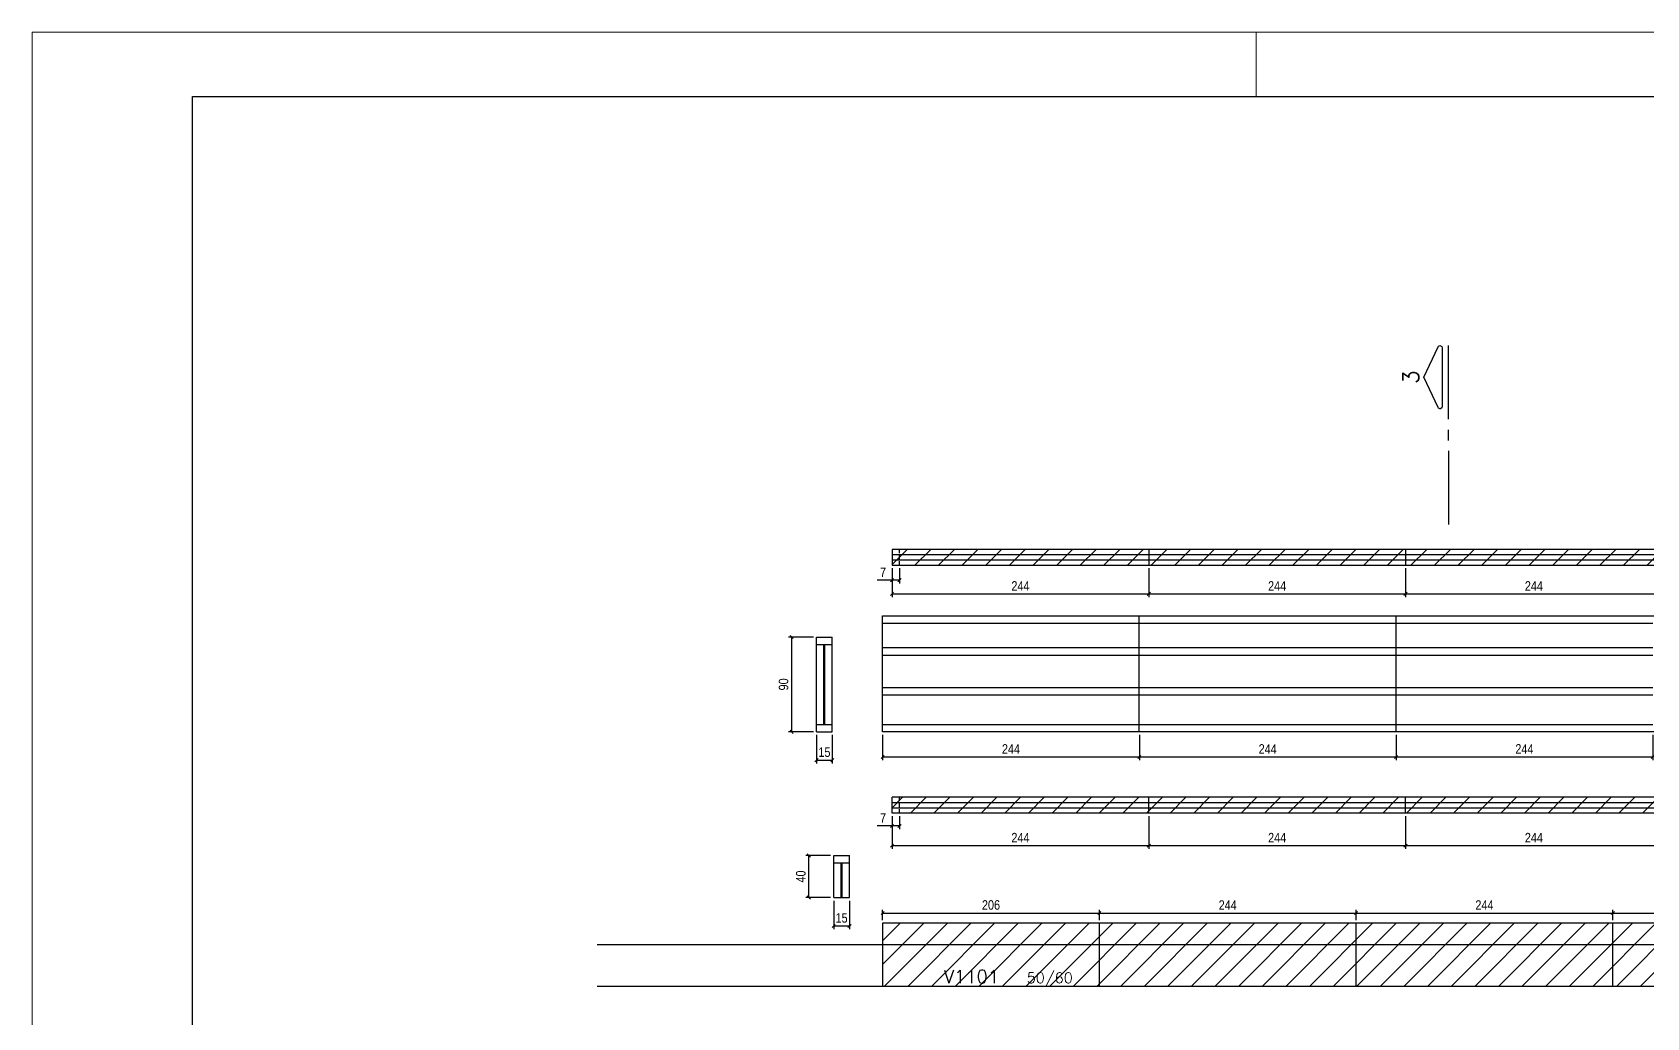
# Model space of a CAD drawing. Extents: x 1860 to 8661, y -614 to 3008.
# Drawn here: x 1860 to 3394, y 2072 to 3008 of the extents above; entities that cross this region are included whole.
import ezdxf
from ezdxf.enums import TextEntityAlignment as Align

# ---------------------------------------------------------------- set-up
doc = ezdxf.new("R2010")
doc.units = 0
doc.linetypes.add('HIDDEN', pattern=[0.375, 0.25, -0.125])
for name, color, linetype in [('COTA', 241, 'Continuous'), ('F-CORTE-INDICAÇÃO', 4, 'Continuous'), ('F-LAJES', 3, 'Continuous'), ('F-VIGAS', 3, 'Continuous'), ('F-VIGAS-DIM', 2, 'Continuous'), ('F-VIGAS-NOME', 4, 'Continuous'), ('Painéis', 200, 'Continuous'), ('SARR_2.2x7', 40, 'Continuous')]:
    doc.layers.add(name, color=color, linetype=linetype)
doc.layers.add('FOLHA', color=255, linetype='Continuous', lineweight=5)
doc.layers.add('Hachura', color=251, linetype='Continuous', lineweight=9)
doc.styles.add('COTA TECNICA-50', font='techl___.ttf', dxfattribs={"height": 9})
doc.styles.add('MCP', font='romans.shx')
doc.styles.add('ROMANS', font='romans.shx')
doc.dimstyles.new('COTA PAINEL-50', dxfattribs={"dimtxt": 9, "dimasz": 3, "dimexe": 3, "dimexo": 3, "dimgap": 3, "dimtad": 1, "dimdec": 1, "dimzin": 12, "dimdsep": 46, "dimtxsty": 'COTA TECNICA-50', "dimblk1": 'OBLIQUE', "dimblk2": 'OBLIQUE', "dimsah": 1, "dimcen": 0.9, "dimclrd": 4, "dimclre": 4, "dimclrt": 240, "dimadec": 1, "dimazin": 3, "dimtfac": 1, "dimtdec": 1, "dimtmove": 0, "dimatfit": 3, "dimfxl": 1, "dimtolj": 1, "dimtzin": 12, "dimarcsym": 0})

# ---------------------------------------------------------------- blocks, each defined once
blk = doc.blocks.new('*U15')
at = {"layer": 'F-CORTE-INDICAÇÃO'}
for p, q in [((70, 0), (0, 0)), ((80, 0), (90, 0)), ((100, 0), (170, 0))]:
    blk.add_line(p, q, dxfattribs=at)
blk.add_lwpolyline([(112, 6, -0.802585), (111.2, 9.8), (140, 23.3), (168.8, 9.8, -0.802585), (168, 6)], format="xyb", close=True, dxfattribs=at)
at = {"layer": 'F-CORTE-INDICAÇÃO', "style": 'ROMANS'}
blk.add_attdef('CORTE', text='', height=15, dxfattribs=at).set_placement((140, 35.8), align=Align.MIDDLE_CENTER)
at = {"layer": 'F-CORTE-INDICAÇÃO', "color": 2, "style": 'ROMANS'}
blk.add_attdef('FOLHA', text='', height=12, dxfattribs=at).set_placement((140, -10), align=Align.MIDDLE_CENTER)
blk = doc.blocks.new('_Oblique')
at = {"color": 0, "linetype": 'ByBlock', "lineweight": -2}
blk.add_line((-0.5, -0.5), (0.5, 0.5), dxfattribs=at)
blk = doc.blocks.new('*D1157')
at = {"layer": 'COTA', "color": 4, "lineweight": -2, "transparency": 16777216}
for p, q in [((2667.9, 2164.3), (2667.9, 2174)), ((2667.9, 2171), (2873.9, 2171)), ((2873.9, 2164.3), (2873.9, 2174))]:
    blk.add_line(p, q, dxfattribs=at)
at = {"layer": 'Defpoints', "color": 0, "transparency": 16777216}
for p in [(2873.9, 2171), (2667.9, 2161.3), (2873.9, 2161.3)]:
    blk.add_point(p, dxfattribs=at)
at = {"layer": 'COTA', "color": 4, "lineweight": -2, "transparency": 16777216, "xscale": 3, "yscale": 3, "zscale": 3, "rotation": 180}
blk.add_blockref('_Oblique', (2667.9, 2171), dxfattribs=at)
at = {"layer": 'COTA', "color": 4, "lineweight": -2, "transparency": 16777216, "xscale": 3, "yscale": 3, "zscale": 3}
blk.add_blockref('_Oblique', (2873.9, 2171), dxfattribs=at)
at = {"layer": 'COTA', "color": 240, "transparency": 16777216, "insert": (2770.9, 2178.6), "char_height": 9, "attachment_point": 5, "style": 'COTA TECNICA-50'}
blk.add_mtext('\\A1;206', dxfattribs=at)
blk = doc.blocks.new('*D1158')
at = {"layer": 'COTA', "color": 4, "lineweight": -2, "transparency": 16777216}
for p, q in [((2873.9, 2164.3), (2873.9, 2174)), ((2873.9, 2171), (3117.9, 2171)), ((3117.9, 2164.3), (3117.9, 2174))]:
    blk.add_line(p, q, dxfattribs=at)
at = {"layer": 'Defpoints', "color": 0, "transparency": 16777216}
for p in [(3117.9, 2171), (2873.9, 2161.3), (3117.9, 2161.3)]:
    blk.add_point(p, dxfattribs=at)
at = {"layer": 'COTA', "color": 4, "lineweight": -2, "transparency": 16777216, "xscale": 3, "yscale": 3, "zscale": 3, "rotation": 180}
blk.add_blockref('_Oblique', (2873.9, 2171), dxfattribs=at)
at = {"layer": 'COTA', "color": 4, "lineweight": -2, "transparency": 16777216, "xscale": 3, "yscale": 3, "zscale": 3}
blk.add_blockref('_Oblique', (3117.9, 2171), dxfattribs=at)
at = {"layer": 'COTA', "color": 240, "transparency": 16777216, "insert": (2995.9, 2178.6), "char_height": 9, "attachment_point": 5, "style": 'COTA TECNICA-50'}
blk.add_mtext('\\A1;244', dxfattribs=at)
blk = doc.blocks.new('*D1160')
at = {"layer": 'COTA', "color": 4, "lineweight": -2, "transparency": 16777216}
for p, q in [((3361.9, 2164.3), (3361.9, 2174)), ((3361.9, 2171), (3605.9, 2171)), ((3605.9, 2164.3), (3605.9, 2174))]:
    blk.add_line(p, q, dxfattribs=at)
at = {"layer": 'Defpoints', "color": 0, "transparency": 16777216}
for p in [(3605.9, 2171), (3361.9, 2161.3), (3605.9, 2161.3)]:
    blk.add_point(p, dxfattribs=at)
at = {"layer": 'COTA', "color": 4, "lineweight": -2, "transparency": 16777216, "xscale": 3, "yscale": 3, "zscale": 3, "rotation": 180}
blk.add_blockref('_Oblique', (3361.9, 2171), dxfattribs=at)
at = {"layer": 'COTA', "color": 4, "lineweight": -2, "transparency": 16777216, "xscale": 3, "yscale": 3, "zscale": 3}
blk.add_blockref('_Oblique', (3605.9, 2171), dxfattribs=at)
at = {"layer": 'COTA', "color": 240, "transparency": 16777216, "insert": (3483.9, 2178.6), "char_height": 9, "attachment_point": 5, "style": 'COTA TECNICA-50'}
blk.add_mtext('\\A1;244', dxfattribs=at)
blk = doc.blocks.new('*D1166')
at = {"layer": 'COTA', "color": 4, "lineweight": -2, "transparency": 16777216}
for p, q in [((2676.9, 2262.9), (2676.9, 2232)), ((2920.9, 2262.9), (2920.9, 2232)), ((2676.9, 2235), (2920.9, 2235))]:
    blk.add_line(p, q, dxfattribs=at)
at = {"layer": 'Defpoints', "color": 0, "transparency": 16777216}
for p in [(2676.9, 2265.9), (2920.9, 2265.9), (2920.9, 2235)]:
    blk.add_point(p, dxfattribs=at)
at = {"layer": 'COTA', "color": 4, "lineweight": -2, "transparency": 16777216, "xscale": 3, "yscale": 3, "zscale": 3, "rotation": 180}
blk.add_blockref('_Oblique', (2676.9, 2235), dxfattribs=at)
at = {"layer": 'COTA', "color": 4, "lineweight": -2, "transparency": 16777216, "xscale": 3, "yscale": 3, "zscale": 3}
blk.add_blockref('_Oblique', (2920.9, 2235), dxfattribs=at)
at = {"layer": 'COTA', "color": 240, "transparency": 16777216, "insert": (2798.9, 2242.6), "char_height": 9, "attachment_point": 5, "style": 'COTA TECNICA-50'}
blk.add_mtext('\\A1;244', dxfattribs=at)
blk = doc.blocks.new('*D1167')
at = {"layer": 'COTA', "color": 4, "lineweight": -2, "transparency": 16777216}
for p, q in [((2676.9, 2262.9), (2676.9, 2250.7)), ((2683.9, 2262.9), (2683.9, 2250.7)), ((2676.9, 2253.7), (2662.7, 2253.7)), ((2683.9, 2253.7), (2676.9, 2253.7))]:
    blk.add_line(p, q, dxfattribs=at)
at = {"layer": 'Defpoints', "color": 0, "transparency": 16777216}
for p in [(2676.9, 2265.9), (2683.9, 2265.9), (2676.9, 2253.7)]:
    blk.add_point(p, dxfattribs=at)
at = {"layer": 'COTA', "color": 4, "lineweight": -2, "transparency": 16777216, "xscale": 3, "yscale": 3, "zscale": 3, "rotation": 180}
blk.add_blockref('_Oblique', (2676.9, 2253.7), dxfattribs=at)
at = {"layer": 'COTA', "color": 4, "lineweight": -2, "transparency": 16777216, "xscale": 3, "yscale": 3, "zscale": 3}
blk.add_blockref('_Oblique', (2683.9, 2253.7), dxfattribs=at)
at = {"layer": 'COTA', "color": 240, "transparency": 16777216, "insert": (2668.3, 2261.3), "char_height": 9, "attachment_point": 5, "style": 'COTA TECNICA-50'}
blk.add_mtext('\\A1;7', dxfattribs=at)
blk = doc.blocks.new('*D1168')
at = {"layer": 'COTA', "color": 4, "lineweight": -2, "transparency": 16777216}
for p, q in [((2920.9, 2262.9), (2920.9, 2232)), ((3164.9, 2262.9), (3164.9, 2232)), ((2920.9, 2235), (3164.9, 2235))]:
    blk.add_line(p, q, dxfattribs=at)
at = {"layer": 'Defpoints', "color": 0, "transparency": 16777216}
for p in [(2920.9, 2265.9), (3164.9, 2265.9), (3164.9, 2235)]:
    blk.add_point(p, dxfattribs=at)
at = {"layer": 'COTA', "color": 4, "lineweight": -2, "transparency": 16777216, "xscale": 3, "yscale": 3, "zscale": 3, "rotation": 180}
blk.add_blockref('_Oblique', (2920.9, 2235), dxfattribs=at)
at = {"layer": 'COTA', "color": 4, "lineweight": -2, "transparency": 16777216, "xscale": 3, "yscale": 3, "zscale": 3}
blk.add_blockref('_Oblique', (3164.9, 2235), dxfattribs=at)
at = {"layer": 'COTA', "color": 240, "transparency": 16777216, "insert": (3042.9, 2242.6), "char_height": 9, "attachment_point": 5, "style": 'COTA TECNICA-50'}
blk.add_mtext('\\A1;244', dxfattribs=at)
blk = doc.blocks.new('*D1169')
at = {"layer": 'COTA', "color": 4, "lineweight": -2, "transparency": 16777216}
for p, q in [((3164.9, 2262.9), (3164.9, 2232)), ((3408.9, 2262.9), (3408.9, 2232)), ((3164.9, 2235), (3408.9, 2235))]:
    blk.add_line(p, q, dxfattribs=at)
at = {"layer": 'Defpoints', "color": 0, "transparency": 16777216}
for p in [(3164.9, 2265.9), (3408.9, 2265.9), (3408.9, 2235)]:
    blk.add_point(p, dxfattribs=at)
at = {"layer": 'COTA', "color": 4, "lineweight": -2, "transparency": 16777216, "xscale": 3, "yscale": 3, "zscale": 3, "rotation": 180}
blk.add_blockref('_Oblique', (3164.9, 2235), dxfattribs=at)
at = {"layer": 'COTA', "color": 4, "lineweight": -2, "transparency": 16777216, "xscale": 3, "yscale": 3, "zscale": 3}
blk.add_blockref('_Oblique', (3408.9, 2235), dxfattribs=at)
at = {"layer": 'COTA', "color": 240, "transparency": 16777216, "insert": (3286.9, 2242.6), "char_height": 9, "attachment_point": 5, "style": 'COTA TECNICA-50'}
blk.add_mtext('\\A1;244', dxfattribs=at)
blk = doc.blocks.new('*D1155')
at = {"layer": 'COTA', "color": 4, "lineweight": -2, "transparency": 16777216}
for p, q in [((2621.4, 2182.7), (2621.4, 2155.7)), ((2636.4, 2182.7), (2636.4, 2155.7)), ((2621.4, 2158.7), (2636.4, 2158.7))]:
    blk.add_line(p, q, dxfattribs=at)
at = {"layer": 'Defpoints', "color": 0, "transparency": 16777216}
for p in [(2621.4, 2185.7), (2636.4, 2185.7), (2636.4, 2158.7)]:
    blk.add_point(p, dxfattribs=at)
at = {"layer": 'COTA', "color": 4, "lineweight": -2, "transparency": 16777216, "xscale": 3, "yscale": 3, "zscale": 3, "rotation": 180}
blk.add_blockref('_Oblique', (2621.4, 2158.7), dxfattribs=at)
at = {"layer": 'COTA', "color": 4, "lineweight": -2, "transparency": 16777216, "xscale": 3, "yscale": 3, "zscale": 3}
blk.add_blockref('_Oblique', (2636.4, 2158.7), dxfattribs=at)
at = {"layer": 'COTA', "color": 240, "transparency": 16777216, "insert": (2628.9, 2166.3), "char_height": 9, "attachment_point": 5, "style": 'COTA TECNICA-50'}
blk.add_mtext('\\A1;15', dxfattribs=at)
blk = doc.blocks.new('*D1156')
at = {"layer": 'COTA', "color": 4, "lineweight": -2, "transparency": 16777216}
for p, q in [((2618.4, 2225.7), (2594.8, 2225.7)), ((2597.8, 2185.7), (2597.8, 2225.7)), ((2618.4, 2185.7), (2594.8, 2185.7))]:
    blk.add_line(p, q, dxfattribs=at)
at = {"layer": 'Defpoints', "color": 0, "transparency": 16777216}
for p in [(2597.8, 2225.7), (2621.4, 2225.7), (2621.4, 2185.7)]:
    blk.add_point(p, dxfattribs=at)
at = {"layer": 'COTA', "color": 4, "lineweight": -2, "transparency": 16777216, "xscale": 3, "yscale": 3, "zscale": 3}
for p, rotation in [((2597.8, 2225.7), 90), ((2597.8, 2185.7), 270)]:
    blk.add_blockref('_Oblique', p, dxfattribs=dict(at, rotation=rotation))
at = {"layer": 'COTA', "color": 240, "transparency": 16777216, "insert": (2590.2, 2205.7), "char_height": 9, "attachment_point": 5, "rotation": 90, "style": 'COTA TECNICA-50'}
blk.add_mtext('\\A1;40', dxfattribs=at)
blk = doc.blocks.new('*D1180')
at = {"layer": 'COTA', "color": 4, "lineweight": -2, "transparency": 16777216}
for p, q in [((3117.9, 2164.3), (3117.9, 2174)), ((3117.9, 2171), (3361.9, 2171)), ((3361.9, 2164.3), (3361.9, 2174))]:
    blk.add_line(p, q, dxfattribs=at)
at = {"layer": 'Defpoints', "color": 0, "transparency": 16777216}
for p in [(3361.9, 2171), (3117.9, 2161.3), (3361.9, 2161.3)]:
    blk.add_point(p, dxfattribs=at)
at = {"layer": 'COTA', "color": 4, "lineweight": -2, "transparency": 16777216, "xscale": 3, "yscale": 3, "zscale": 3, "rotation": 180}
blk.add_blockref('_Oblique', (3117.9, 2171), dxfattribs=at)
at = {"layer": 'COTA', "color": 4, "lineweight": -2, "transparency": 16777216, "xscale": 3, "yscale": 3, "zscale": 3}
blk.add_blockref('_Oblique', (3361.9, 2171), dxfattribs=at)
at = {"layer": 'COTA', "color": 240, "transparency": 16777216, "insert": (3239.9, 2178.6), "char_height": 9, "attachment_point": 5, "style": 'COTA TECNICA-50'}
blk.add_mtext('\\A1;244', dxfattribs=at)
blk = doc.blocks.new('*D1281')
at = {"layer": 'COTA', "color": 4, "lineweight": -2, "transparency": 16777216}
for p, q in [((2667.9, 2340.2), (2667.9, 2316.3)), ((2911.9, 2340.2), (2911.9, 2316.3)), ((2667.9, 2319.3), (2911.9, 2319.3))]:
    blk.add_line(p, q, dxfattribs=at)
at = {"layer": 'Defpoints', "color": 0, "transparency": 16777216}
for p in [(2667.9, 2343.2), (2911.9, 2343.2), (2911.9, 2319.3)]:
    blk.add_point(p, dxfattribs=at)
at = {"layer": 'COTA', "color": 4, "lineweight": -2, "transparency": 16777216, "xscale": 3, "yscale": 3, "zscale": 3, "rotation": 180}
blk.add_blockref('_Oblique', (2667.9, 2319.3), dxfattribs=at)
at = {"layer": 'COTA', "color": 4, "lineweight": -2, "transparency": 16777216, "xscale": 3, "yscale": 3, "zscale": 3}
blk.add_blockref('_Oblique', (2911.9, 2319.3), dxfattribs=at)
at = {"layer": 'COTA', "color": 240, "transparency": 16777216, "insert": (2789.9, 2326.9), "char_height": 9, "attachment_point": 5, "style": 'COTA TECNICA-50'}
blk.add_mtext('\\A1;244', dxfattribs=at)
blk = doc.blocks.new('*D1276')
at = {"layer": 'COTA', "color": 4, "lineweight": -2, "transparency": 16777216}
for p, q in [((2911.9, 2340.2), (2911.9, 2316.3)), ((3155.9, 2340.2), (3155.9, 2316.3)), ((2911.9, 2319.3), (3155.9, 2319.3))]:
    blk.add_line(p, q, dxfattribs=at)
at = {"layer": 'Defpoints', "color": 0, "transparency": 16777216}
for p in [(2911.9, 2343.2), (3155.9, 2343.2), (3155.9, 2319.3)]:
    blk.add_point(p, dxfattribs=at)
at = {"layer": 'COTA', "color": 4, "lineweight": -2, "transparency": 16777216, "xscale": 3, "yscale": 3, "zscale": 3, "rotation": 180}
blk.add_blockref('_Oblique', (2911.9, 2319.3), dxfattribs=at)
at = {"layer": 'COTA', "color": 4, "lineweight": -2, "transparency": 16777216, "xscale": 3, "yscale": 3, "zscale": 3}
blk.add_blockref('_Oblique', (3155.9, 2319.3), dxfattribs=at)
at = {"layer": 'COTA', "color": 240, "transparency": 16777216, "insert": (3033.9, 2326.9), "char_height": 9, "attachment_point": 5, "style": 'COTA TECNICA-50'}
blk.add_mtext('\\A1;244', dxfattribs=at)
blk = doc.blocks.new('*D1277')
at = {"layer": 'COTA', "color": 4, "lineweight": -2, "transparency": 16777216}
for p, q in [((3155.9, 2340.2), (3155.9, 2316.3)), ((3399.9, 2340.2), (3399.9, 2316.3)), ((3155.9, 2319.3), (3399.9, 2319.3))]:
    blk.add_line(p, q, dxfattribs=at)
at = {"layer": 'Defpoints', "color": 0, "transparency": 16777216}
for p in [(3155.9, 2343.2), (3399.9, 2343.2), (3399.9, 2319.3)]:
    blk.add_point(p, dxfattribs=at)
at = {"layer": 'COTA', "color": 4, "lineweight": -2, "transparency": 16777216, "xscale": 3, "yscale": 3, "zscale": 3, "rotation": 180}
blk.add_blockref('_Oblique', (3155.9, 2319.3), dxfattribs=at)
at = {"layer": 'COTA', "color": 4, "lineweight": -2, "transparency": 16777216, "xscale": 3, "yscale": 3, "zscale": 3}
blk.add_blockref('_Oblique', (3399.9, 2319.3), dxfattribs=at)
at = {"layer": 'COTA', "color": 240, "transparency": 16777216, "insert": (3277.9, 2326.9), "char_height": 9, "attachment_point": 5, "style": 'COTA TECNICA-50'}
blk.add_mtext('\\A1;244', dxfattribs=at)
blk = doc.blocks.new('*D1266')
at = {"layer": 'COTA', "color": 4, "lineweight": -2, "transparency": 16777216}
for p, q in [((2676.9, 2498.5), (2676.9, 2471.2)), ((2920.9, 2498.5), (2920.9, 2471.2)), ((2676.9, 2474.2), (2920.9, 2474.2))]:
    blk.add_line(p, q, dxfattribs=at)
at = {"layer": 'Defpoints', "color": 0, "transparency": 16777216}
for p in [(2676.9, 2501.5), (2920.9, 2501.5), (2920.9, 2474.2)]:
    blk.add_point(p, dxfattribs=at)
at = {"layer": 'COTA', "color": 4, "lineweight": -2, "transparency": 16777216, "xscale": 3, "yscale": 3, "zscale": 3, "rotation": 180}
blk.add_blockref('_Oblique', (2676.9, 2474.2), dxfattribs=at)
at = {"layer": 'COTA', "color": 4, "lineweight": -2, "transparency": 16777216, "xscale": 3, "yscale": 3, "zscale": 3}
blk.add_blockref('_Oblique', (2920.9, 2474.2), dxfattribs=at)
at = {"layer": 'COTA', "color": 240, "transparency": 16777216, "insert": (2798.9, 2481.7), "char_height": 9, "attachment_point": 5, "style": 'COTA TECNICA-50'}
blk.add_mtext('\\A1;244', dxfattribs=at)
blk = doc.blocks.new('*D1267')
at = {"layer": 'COTA', "color": 4, "lineweight": -2, "transparency": 16777216}
for p, q in [((2920.9, 2498.5), (2920.9, 2471.2)), ((3164.9, 2498.5), (3164.9, 2471.2)), ((2920.9, 2474.2), (3164.9, 2474.2))]:
    blk.add_line(p, q, dxfattribs=at)
at = {"layer": 'Defpoints', "color": 0, "transparency": 16777216}
for p in [(2920.9, 2501.5), (3164.9, 2501.5), (3164.9, 2474.2)]:
    blk.add_point(p, dxfattribs=at)
at = {"layer": 'COTA', "color": 4, "lineweight": -2, "transparency": 16777216, "xscale": 3, "yscale": 3, "zscale": 3, "rotation": 180}
blk.add_blockref('_Oblique', (2920.9, 2474.2), dxfattribs=at)
at = {"layer": 'COTA', "color": 4, "lineweight": -2, "transparency": 16777216, "xscale": 3, "yscale": 3, "zscale": 3}
blk.add_blockref('_Oblique', (3164.9, 2474.2), dxfattribs=at)
at = {"layer": 'COTA', "color": 240, "transparency": 16777216, "insert": (3042.9, 2481.7), "char_height": 9, "attachment_point": 5, "style": 'COTA TECNICA-50'}
blk.add_mtext('\\A1;244', dxfattribs=at)
blk = doc.blocks.new('*D1268')
at = {"layer": 'COTA', "color": 4, "lineweight": -2, "transparency": 16777216}
for p, q in [((3164.9, 2498.5), (3164.9, 2471.2)), ((3408.9, 2498.5), (3408.9, 2471.2)), ((3164.9, 2474.2), (3408.9, 2474.2))]:
    blk.add_line(p, q, dxfattribs=at)
at = {"layer": 'Defpoints', "color": 0, "transparency": 16777216}
for p in [(3164.9, 2501.5), (3408.9, 2501.5), (3408.9, 2474.2)]:
    blk.add_point(p, dxfattribs=at)
at = {"layer": 'COTA', "color": 4, "lineweight": -2, "transparency": 16777216, "xscale": 3, "yscale": 3, "zscale": 3, "rotation": 180}
blk.add_blockref('_Oblique', (3164.9, 2474.2), dxfattribs=at)
at = {"layer": 'COTA', "color": 4, "lineweight": -2, "transparency": 16777216, "xscale": 3, "yscale": 3, "zscale": 3}
blk.add_blockref('_Oblique', (3408.9, 2474.2), dxfattribs=at)
at = {"layer": 'COTA', "color": 240, "transparency": 16777216, "insert": (3286.9, 2481.7), "char_height": 9, "attachment_point": 5, "style": 'COTA TECNICA-50'}
blk.add_mtext('\\A1;244', dxfattribs=at)
blk = doc.blocks.new('*D1271')
at = {"layer": 'COTA', "color": 4, "lineweight": -2, "transparency": 16777216}
for p, q in [((2676.9, 2487.2), (2662.7, 2487.2)), ((2676.9, 2498.5), (2676.9, 2484.2)), ((2683.9, 2487.2), (2676.9, 2487.2)), ((2683.9, 2498.5), (2683.9, 2484.2))]:
    blk.add_line(p, q, dxfattribs=at)
at = {"layer": 'Defpoints', "color": 0, "transparency": 16777216}
for p in [(2676.9, 2501.5), (2683.9, 2501.5), (2676.9, 2487.2)]:
    blk.add_point(p, dxfattribs=at)
at = {"layer": 'COTA', "color": 4, "lineweight": -2, "transparency": 16777216, "xscale": 3, "yscale": 3, "zscale": 3, "rotation": 180}
blk.add_blockref('_Oblique', (2676.9, 2487.2), dxfattribs=at)
at = {"layer": 'COTA', "color": 4, "lineweight": -2, "transparency": 16777216, "xscale": 3, "yscale": 3, "zscale": 3}
blk.add_blockref('_Oblique', (2683.9, 2487.2), dxfattribs=at)
at = {"layer": 'COTA', "color": 240, "transparency": 16777216, "insert": (2668.3, 2494.7), "char_height": 9, "attachment_point": 5, "style": 'COTA TECNICA-50'}
blk.add_mtext('\\A1;7', dxfattribs=at)
blk = doc.blocks.new('*D1287')
at = {"layer": 'COTA', "color": 4, "lineweight": -2, "transparency": 16777216}
for p, q in [((2605.1, 2340.2), (2605.1, 2313.2)), ((2620.1, 2340.2), (2620.1, 2313.2)), ((2605.1, 2316.2), (2620.1, 2316.2))]:
    blk.add_line(p, q, dxfattribs=at)
at = {"layer": 'Defpoints', "color": 0, "transparency": 16777216}
for p in [(2605.1, 2343.2), (2620.1, 2343.2), (2620.1, 2316.2)]:
    blk.add_point(p, dxfattribs=at)
at = {"layer": 'COTA', "color": 4, "lineweight": -2, "transparency": 16777216, "xscale": 3, "yscale": 3, "zscale": 3, "rotation": 180}
blk.add_blockref('_Oblique', (2605.1, 2316.2), dxfattribs=at)
at = {"layer": 'COTA', "color": 4, "lineweight": -2, "transparency": 16777216, "xscale": 3, "yscale": 3, "zscale": 3}
blk.add_blockref('_Oblique', (2620.1, 2316.2), dxfattribs=at)
at = {"layer": 'COTA', "color": 240, "transparency": 16777216, "insert": (2612.6, 2323.8), "char_height": 9, "attachment_point": 5, "style": 'COTA TECNICA-50'}
blk.add_mtext('\\A1;15', dxfattribs=at)
blk = doc.blocks.new('*D1288')
at = {"layer": 'COTA', "color": 4, "lineweight": -2, "transparency": 16777216}
for p, q in [((2602.1, 2433.2), (2578.5, 2433.2)), ((2581.5, 2343.2), (2581.5, 2433.2)), ((2602.1, 2343.2), (2578.5, 2343.2))]:
    blk.add_line(p, q, dxfattribs=at)
at = {"layer": 'Defpoints', "color": 0, "transparency": 16777216}
for p in [(2581.5, 2433.2), (2605.1, 2433.2), (2605.1, 2343.2)]:
    blk.add_point(p, dxfattribs=at)
at = {"layer": 'COTA', "color": 4, "lineweight": -2, "transparency": 16777216, "xscale": 3, "yscale": 3, "zscale": 3}
for p, rotation in [((2581.5, 2433.2), 90), ((2581.5, 2343.2), 270)]:
    blk.add_blockref('_Oblique', p, dxfattribs=dict(at, rotation=rotation))
at = {"layer": 'COTA', "color": 240, "transparency": 16777216, "insert": (2573.8, 2388.2), "char_height": 9, "attachment_point": 5, "rotation": 90, "style": 'COTA TECNICA-50'}
blk.add_mtext('\\A1;90', dxfattribs=at)

msp = doc.modelspace()

# ---------------------------------------------------------------- hatches: boundary and pattern name
at = {"layer": 'Hachura', "linetype": 'ByBlock'}
h = msp.add_hatch(dxfattribs=at)
h.set_pattern_fill('ANSI31', color=256, scale=5)
h.set_pattern_definition([(45, (31.793, -187.828), (-11.22532, 11.22532), [])])
h.paths.add_polyline_path([(2920.89, 2516.47), (2676.89, 2516.47), (2676.89, 2501.47), (2920.89, 2501.47)])
h.paths.add_polyline_path([(3164.89, 2516.47), (2920.89, 2516.47), (2920.89, 2501.47), (3164.89, 2501.47)])
h.paths.add_polyline_path([(3408.89, 2516.47), (3164.89, 2516.47), (3164.89, 2501.47), (3408.89, 2501.47)])
h.paths.add_polyline_path([(3652.89, 2516.47), (3408.89, 2516.47), (3408.89, 2501.47), (3652.89, 2501.47)])
h.paths.add_polyline_path([(3896.89, 2516.47), (3652.89, 2516.47), (3652.89, 2501.47), (3896.89, 2501.47)])
h.paths.add_polyline_path([(4140.89, 2516.47), (3896.89, 2516.47), (3896.89, 2501.47), (4140.89, 2501.47)])
h.paths.add_polyline_path([(4384.89, 2516.47), (4140.89, 2516.47), (4140.89, 2501.47), (4384.89, 2501.47)])
h.paths.add_polyline_path([(4572.89, 2516.47), (4384.89, 2516.47), (4384.89, 2501.47), (4572.89, 2501.47)])
h = msp.add_hatch(dxfattribs=at)
h.set_pattern_fill('ANSI31', color=256, scale=5)
h.set_pattern_definition([(45, (0, 88.058), (-11.22532, 11.22532), [])])
h.paths.add_polyline_path([(2920.89, 2265.95), (2920.89, 2280.95), (2676.89, 2280.95), (2676.89, 2265.95)])
h.paths.add_polyline_path([(2920.89, 2280.95), (2920.89, 2265.95), (3164.89, 2265.95), (3164.89, 2280.95)])
h.paths.add_polyline_path([(3408.89, 2265.95), (3408.89, 2280.95), (3164.89, 2280.95), (3164.89, 2265.95)])
h.paths.add_polyline_path([(3652.89, 2265.95), (3652.89, 2280.95), (3408.89, 2280.95), (3408.89, 2265.95)])
h.paths.add_polyline_path([(3896.89, 2265.95), (3896.89, 2280.95), (3652.89, 2280.95), (3652.89, 2265.95)])
h.paths.add_polyline_path([(3896.89, 2280.95), (3896.89, 2265.95), (4140.89, 2265.95), (4140.89, 2280.95)])
h.paths.add_polyline_path([(4384.89, 2265.95), (4384.89, 2280.95), (4140.89, 2280.95), (4140.89, 2265.95)])
h.paths.add_polyline_path([(4384.89, 2280.95), (4384.89, 2265.95), (4572.89, 2265.95), (4572.89, 2280.95)])
h = msp.add_hatch(dxfattribs=at)
h.set_pattern_fill('ANSI31', color=256, scale=5)
h.set_pattern_definition([(45, (0, 127.807), (-11.22532, 11.22532), [])])
h.paths.add_polyline_path([(4337.89, 2141.25), (4337.89, 2101.25), (4561.89, 2101.25), (4561.89, 2141.25)], flags=17)
h.paths.add_polyline_path([(4093.89, 2141.25), (4093.89, 2101.25), (4337.89, 2101.25), (4337.89, 2141.25)])
h.paths.add_polyline_path([(3849.89, 2141.25), (3849.89, 2101.25), (4093.89, 2101.25), (4093.89, 2141.25)])
h.paths.add_polyline_path([(3849.89, 2141.25), (3605.89, 2141.25), (3605.89, 2101.25), (3849.89, 2101.25)])
h.paths.add_polyline_path([(3605.89, 2101.25), (3605.89, 2141.25), (3361.89, 2141.25), (3361.89, 2101.25)])
h.paths.add_polyline_path([(3361.89, 2101.25), (3361.89, 2141.25), (3117.89, 2141.25), (3117.89, 2101.25)])
h.paths.add_polyline_path([(2873.89, 2141.25), (2873.89, 2101.25), (3117.89, 2101.25), (3117.89, 2141.25)])
h.paths.add_polyline_path([(2667.89, 2141.25), (2667.89, 2101.25), (2873.89, 2101.25), (2873.89, 2141.25)])
h.paths.add_polyline_path([(2873.89, 2141.25), (2873.89, 2161.25), (2667.89, 2161.25), (2667.89, 2141.25)])
h.paths.add_polyline_path([(2873.89, 2161.25), (2873.89, 2141.25), (3117.89, 2141.25), (3117.89, 2161.25)])
h.paths.add_polyline_path([(3117.89, 2161.25), (3117.89, 2141.25), (3361.89, 2141.25), (3361.89, 2161.25)])
h.paths.add_polyline_path([(3361.89, 2161.25), (3361.89, 2141.25), (3605.89, 2141.25), (3605.89, 2161.25)])
h.paths.add_polyline_path([(3849.89, 2141.25), (3849.89, 2161.25), (3605.89, 2161.25), (3605.89, 2141.25)])
h.paths.add_polyline_path([(4093.89, 2141.25), (4093.89, 2161.25), (3849.89, 2161.25), (3849.89, 2141.25)])
h.paths.add_polyline_path([(4337.89, 2141.25), (4337.89, 2161.25), (4093.89, 2161.25), (4093.89, 2141.25)])
h.paths.add_polyline_path([(4561.89, 2141.25), (4561.89, 2101.25), (4577.89, 2101.25), (4577.89, 2161.25), (4337.89, 2161.25), (4337.89, 2141.25)])

# ---------------------------------------------------------------- linework, layer by layer
at = {"color": 30}
for p, q in [((2012.11, 2946.69), (8600.49, 2946.69)), ((2012.11, -552.63), (2012.11, 2946.69))]:
    msp.add_line(p, q, dxfattribs=at)
at = {"layer": 'F-LAJES', "linetype": 'Continuous'}
msp.add_line((2396.48, 2141.25), (4561.89, 2141.25), dxfattribs=at)
at = {"layer": 'F-VIGAS'}
for points in [[(2717.39, 2101.25), (2396.48, 2101.25)], [(3397.39, 2101.25), (2717.39, 2101.25)]]:
    msp.add_lwpolyline(points, dxfattribs=at)
at = {"layer": 'FOLHA'}
for p, q in [((1859.7, 3007.66), (8661.45, 3007.66)), ((3022.99, 3007.66), (3022.99, 2946.69))]:
    msp.add_line(p, q, dxfattribs=at)
at = {"layer": 'FOLHA', "lineweight": 5}
msp.add_line((1859.7, -613.6), (1859.7, 3007.66), dxfattribs=at)
at = {"layer": 'Painéis'}
for p, q in [((2920.89, 2516.47), (2920.89, 2501.47)), ((3164.89, 2516.47), (3164.89, 2501.47)), ((2667.89, 2343.22), (2667.89, 2453.22)), ((2667.89, 2453.22), (4581.89, 2453.22)), ((2911.89, 2343.22), (2911.89, 2453.22)), ((3155.89, 2343.22), (3155.89, 2453.22)), ((2605.05, 2343.22), (2605.05, 2433.22)), ((2605.05, 2433.22), (2620.05, 2433.22)), ((2620.05, 2343.22), (2620.05, 2433.22)), ((2605.05, 2343.22), (2620.05, 2343.22)), ((4581.89, 2343.22), (2667.89, 2343.22)), ((4572.89, 2280.95), (2676.89, 2280.95)), ((2676.89, 2265.95), (2676.89, 2280.95)), ((2920.89, 2265.95), (2920.89, 2280.95)), ((3164.89, 2265.95), (3164.89, 2280.95)), ((4572.89, 2265.95), (2676.89, 2265.95)), ((2621.39, 2185.67), (2621.39, 2225.67)), ((2621.39, 2225.67), (2636.39, 2225.67)), ((2636.39, 2185.67), (2636.39, 2225.67)), ((2621.39, 2185.67), (2636.39, 2185.67)), ((4581.89, 2161.25), (2667.89, 2161.25)), ((2667.89, 2161.25), (2667.89, 2101.25)), ((2873.89, 2101.25), (2873.89, 2161.25)), ((3117.89, 2101.25), (3117.89, 2161.25)), ((3361.89, 2101.25), (3361.89, 2161.25)), ((4581.89, 2101.25), (2667.89, 2101.25))]:
    msp.add_line(p, q, dxfattribs=at)
msp.add_lwpolyline([(2676.89, 2501.47), (4572.89, 2501.47), (4572.89, 2516.47), (2676.89, 2516.47)], close=True, dxfattribs=at)
at = {"layer": 'SARR_2.2x7'}
for p, q in [((2676.89, 2511.47), (2920.89, 2511.47)), ((2676.89, 2506.47), (2920.89, 2506.47)), ((2920.89, 2511.47), (3164.89, 2511.47)), ((2920.89, 2506.47), (3164.89, 2506.47)), ((3164.89, 2511.47), (3408.89, 2511.47)), ((3164.89, 2506.47), (3408.89, 2506.47)), ((2667.89, 2446.22), (2911.89, 2446.22)), ((2911.89, 2446.22), (3155.89, 2446.22)), ((3155.89, 2446.22), (3399.89, 2446.22)), ((2667.89, 2423.11), (2911.89, 2423.11)), ((2667.89, 2416.11), (2911.89, 2416.11)), ((2911.89, 2423.11), (3155.89, 2423.11)), ((2911.89, 2416.11), (3155.89, 2416.11)), ((3155.89, 2423.11), (3399.89, 2423.11)), ((3155.89, 2416.11), (3399.89, 2416.11)), ((2667.89, 2385.34), (2911.89, 2385.34)), ((2911.89, 2385.34), (3155.89, 2385.34)), ((3155.89, 2385.34), (3399.89, 2385.34)), ((2667.89, 2378.34), (2911.89, 2378.34)), ((2911.89, 2378.34), (3155.89, 2378.34)), ((3155.89, 2378.34), (3399.89, 2378.34)), ((2667.89, 2350.22), (2911.89, 2350.22)), ((2911.89, 2350.22), (3155.89, 2350.22)), ((3155.89, 2350.22), (3399.89, 2350.22)), ((2676.89, 2275.95), (2920.89, 2275.95)), ((2920.89, 2275.95), (3164.89, 2275.95)), ((3164.89, 2275.95), (3408.89, 2275.95)), ((2676.89, 2270.95), (2920.89, 2270.95)), ((2920.89, 2270.95), (3164.89, 2270.95)), ((3164.89, 2270.95), (3408.89, 2270.95))]:
    msp.add_line(p, q, dxfattribs=at)
at = {"layer": 'SARR_2.2x7', "linetype": 'HIDDEN', "ltscale": 15}
for p, q in [((2683.89, 2501.47), (2683.89, 2516.47)), ((2683.89, 2265.95), (2683.89, 2280.95))]:
    msp.add_line(p, q, dxfattribs=at)
at = {"layer": 'SARR_2.2x7', "linetype": 'Continuous'}
for p, q in [((2605.05, 2426.22), (2620.05, 2426.22)), ((2612.05, 2350.22), (2612.05, 2426.22)), ((2613.05, 2350.22), (2613.05, 2426.22)), ((2605.05, 2350.22), (2620.05, 2350.22)), ((2621.39, 2218.67), (2636.39, 2218.67)), ((2628.39, 2185.67), (2628.39, 2218.67)), ((2629.39, 2185.67), (2629.39, 2218.67))]:
    msp.add_line(p, q, dxfattribs=at)

# ---------------------------------------------------------------- block references
at = {"layer": 'F-CORTE-INDICAÇÃO', "linetype": 'Continuous'}
ref = msp.add_blockref('*U15', (3205.74, 2540.03), dxfattribs=dict(at, rotation=90))
ref.add_attrib('CORTE', '3', dxfattribs={"height": 15, "rotation": 90, "style": 'ROMANS'}).set_placement((3169.98, 2680.03), align=Align.MIDDLE_CENTER)

# ---------------------------------------------------------------- texts
at = {"layer": 'F-VIGAS-DIM', "linetype": 'Continuous', "style": 'MCP'}
msp.add_text('50/60', height=10, dxfattribs=at).set_placement((2804.89, 2104.38))
at = {"layer": 'F-VIGAS-NOME', "linetype": 'Continuous', "style": 'MCP'}
msp.add_text('V1101', height=12.5, dxfattribs=at).set_placement((2726.13, 2104.38))

# ---------------------------------------------------------------- dimensions: what is measured, and where the dimension line sits
at = {"layer": 'COTA'}
for base, p1, p2, angle, picture, middle in [((2676.89, 2487.17), (2683.89, 2501.47), (2676.89, 2501.47), 180, '*D1271', (2668.31, 2494.74)), ((2581.45, 2433.22), (2605.05, 2343.22), (2605.05, 2433.22), 90, '*D1288', (2573.84, 2388.22)), ((2597.8, 2225.67), (2621.39, 2185.67), (2621.39, 2225.67), 90, '*D1156', (2590.21, 2205.67))]:
    dim = msp.add_linear_dim(base=base, p1=p1, p2=p2, angle=angle, dimstyle='COTA PAINEL-50', dxfattribs=at)
    dim.commit()
    dim.dimension.update_dxf_attribs({"geometry": picture, "text_midpoint": middle})
for base, p1, p2, picture, middle in [((2920.89, 2474.18), (2676.89, 2501.47), (2920.89, 2501.47), '*D1266', (2798.89, 2481.74)), ((2620.05, 2316.22), (2605.05, 2343.22), (2620.05, 2343.22), '*D1287', (2612.55, 2323.82)), ((2911.89, 2319.35), (2667.89, 2343.22), (2911.89, 2343.22), '*D1281', (2789.89, 2326.91)), ((2676.89, 2253.7), (2683.89, 2265.95), (2676.89, 2265.95), '*D1167', (2668.31, 2261.27)), ((2920.89, 2235.03), (2676.89, 2265.95), (2920.89, 2265.95), '*D1166', (2798.89, 2242.6)), ((3164.89, 2235.03), (2920.89, 2265.95), (3164.89, 2265.95), '*D1168', (3042.89, 2242.6)), ((2636.39, 2158.67), (2621.39, 2185.67), (2636.39, 2185.67), '*D1155', (2628.89, 2166.27)), ((2873.89, 2170.99), (2667.89, 2161.25), (2873.89, 2161.25), '*D1157', (2770.89, 2178.58))]:
    dim = msp.add_linear_dim(base=base, p1=p1, p2=p2, dimstyle='COTA PAINEL-50', dxfattribs=at)
    dim.commit()
    dim.dimension.update_dxf_attribs({"geometry": picture, "text_midpoint": middle})
for base, p1, p2, picture, middle in [((3164.89, 2474.18), (2920.89, 2501.47), (3164.89, 2501.47), '*D1267', (3042.89, 2481.74)), ((3408.89, 2474.18), (3164.89, 2501.47), (3408.89, 2501.47), '*D1268', (3286.89, 2481.74)), ((3155.89, 2319.35), (2911.89, 2343.22), (3155.89, 2343.22), '*D1276', (3033.89, 2326.91)), ((3399.89, 2319.35), (3155.89, 2343.22), (3399.89, 2343.22), '*D1277', (3277.89, 2326.91)), ((3408.89, 2235.03), (3164.89, 2265.95), (3408.89, 2265.95), '*D1169', (3286.89, 2242.6)), ((3117.89, 2170.99), (2873.89, 2161.25), (3117.89, 2161.25), '*D1158', (2995.89, 2178.55)), ((3361.89, 2170.99), (3117.89, 2161.25), (3361.89, 2161.25), '*D1180', (3239.89, 2178.55)), ((3605.89, 2170.99), (3361.89, 2161.25), (3605.89, 2161.25), '*D1160', (3483.89, 2178.55))]:
    dim = msp.add_linear_dim(base=base, p1=p1, p2=p2, dimstyle='COTA PAINEL-50', override={"dimtmove": 1}, dxfattribs=at)
    dim.commit()
    dim.dimension.update_dxf_attribs({"geometry": picture, "text_midpoint": middle})

doc.saveas('drawing.dxf')
